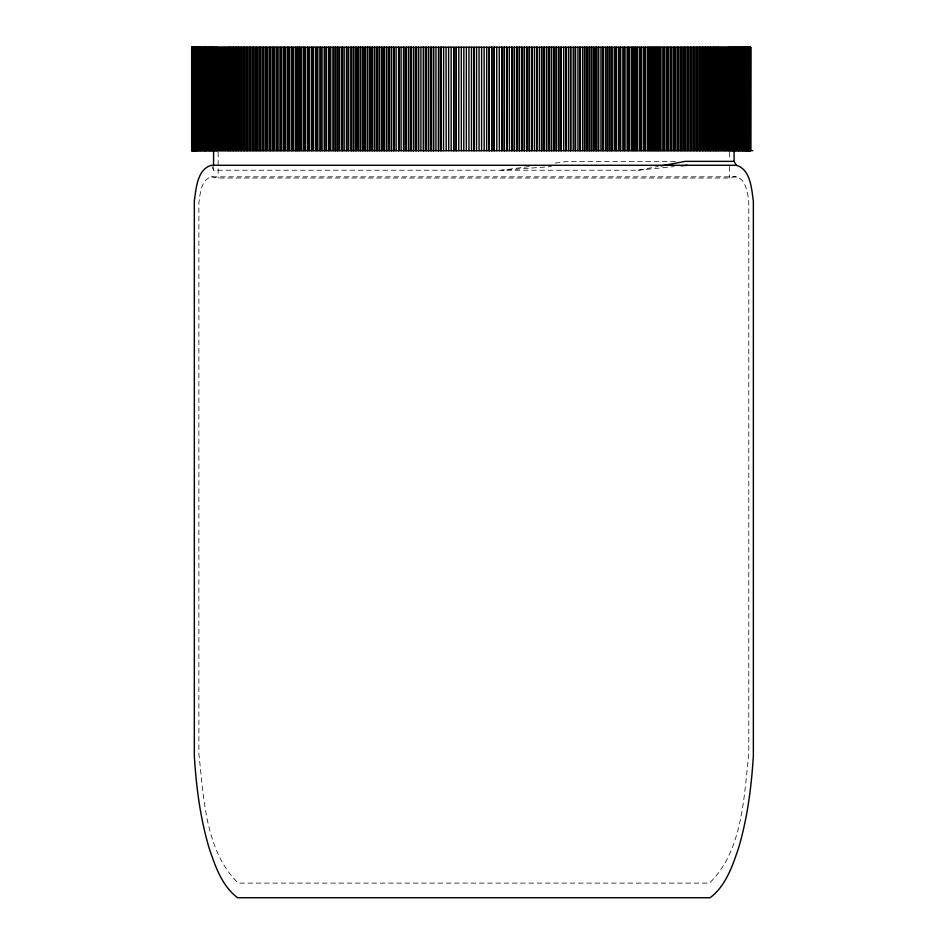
<?xml version="1.0" encoding="UTF-8"?>
<svg xmlns="http://www.w3.org/2000/svg" width="945" height="945" viewBox="0 0 945 945"><rect width="100%" height="100%" fill="white"/><g stroke="black" fill="none" stroke-linecap="round" stroke-linejoin="round"><path stroke-width="0.71" stroke-dasharray="4.72 3.54" d="M211.94 166.521L213.582 170.23L638.147 170.23L658.145 166.474M211.373 176.833L218.153 178.014L729.516 178.014C744.424 171.73 747.991 192.225 748.783 202.431L748.783 754.11C743.786 797.592 742.735 850.512 709.506 883.102L238.164 883.102C204.935 850.512 203.884 797.592 198.887 754.11L198.887 202.431C200.234 193.548 201.037 179.704 211.373 176.833L736.297 176.833M529.141 166.568L501.712 170.23L551.384 166.58M555.128 163.095L568.122 161.359L677.577 161.359M638.147 170.23L674.116 166.592M729.516 152.169L729.516 159.351M729.516 166.521L729.516 178.014M218.153 152.169L218.153 178.014M213.582 167.289L213.582 170.23"/><path stroke-width="1.42" d="M661.004 165.93L685.29 161.359L734.088 161.359L736.273 165.28C750.614 169.356 751.523 188.669 753.354 201.025L753.354 755.776C751.464 786.913 747.424 818.11 738.541 848.09C732.458 866.081 725.854 885.867 710.085 897.75L237.585 897.75C221.815 885.867 215.212 866.081 209.128 848.09C200.245 818.11 196.206 786.913 194.316 755.776L194.316 201.025C196.147 188.669 197.056 169.356 211.397 165.28L736.273 165.28M681.31 165.871L687.062 165.28M750.696 47.25L191.646 47.25L191.658 150.68L750.696 150.68L750.637 47.25L750.484 150.68M751.523 150.68L752.811 150.68M750.377 47.25L750.33 150.68M750.188 150.68L750.094 47.25L749.917 150.68M749.621 47.25L749.621 150.68M749.397 47.25L749.397 150.68M749.137 47.25L749.137 150.68M748.865 47.25L748.865 150.68M748.558 47.25L748.558 150.68M748.239 47.25L748.239 150.68M747.885 47.25L747.885 150.68M747.519 47.25L747.519 150.68M747.129 47.25L747.129 150.68M746.704 47.25L746.704 150.68M746.266 47.25L746.266 150.68M745.806 47.25L745.806 150.68M745.322 47.25L745.322 150.68M744.825 47.25L744.825 150.68M744.294 47.25L744.294 150.68M743.739 47.25L743.739 150.68M743.16 47.25L743.16 150.68M741.943 47.25L741.943 150.68M741.305 47.25L741.305 150.68M740.632 47.25L740.632 150.68M739.947 47.25L739.947 150.68M739.238 47.25L739.238 150.68M738.742 47.25L738.742 150.68M738.506 47.25L738.506 150.68M737.75 47.25L737.75 150.68M736.982 47.25L736.982 150.68M736.179 47.25L736.179 150.68M735.777 47.25L735.777 150.68M735.364 47.25L735.364 150.68M734.513 47.25L734.513 150.68M734.17 47.25L734.088 161.359M733.651 47.25L733.651 150.68M732.765 47.25L732.765 150.68M732.47 47.25L732.47 150.68M731.843 47.25L731.843 150.68M730.91 47.25L730.91 150.68M730.674 47.25L730.674 150.68M729.977 47.25L729.977 150.68M728.997 47.25L728.997 150.68M728.808 47.25L728.808 150.68M727.993 47.25L727.993 150.68M726.977 47.25L726.835 150.68M725.961 47.25L725.961 150.68M723.811 47.25L723.811 150.68M722.677 47.25L722.712 150.68M721.59 47.25L721.59 150.68M720.456 47.25L720.468 150.68M719.287 47.25L719.287 150.68M718.165 47.25L718.165 150.68M718.105 47.25L718.105 150.68M716.912 47.25L716.912 150.68M715.802 47.25L715.802 150.68M715.684 47.25L715.684 150.68M714.42 47.25L714.42 150.68M713.321 47.25L713.321 150.68M713.156 47.25L713.156 150.68M711.88 47.25L711.88 150.68M710.794 47.25L710.794 150.68M710.581 47.25L710.581 150.68M709.27 47.25L709.27 150.68M708.195 47.25L708.195 150.68M707.923 47.25L707.923 150.68M706.553 47.25L706.553 150.68M705.49 47.25L705.49 150.68M705.171 47.25L705.171 150.68M703.753 47.25L703.753 150.68M702.702 47.25L702.702 150.68M702.336 47.25L702.336 150.68M700.906 47.25L700.906 150.68M699.879 47.25L699.879 150.68M699.454 47.25L699.454 150.68M697.965 47.25L697.965 150.68M696.949 47.25L696.949 150.68M696.465 47.25L696.465 150.68M694.953 47.25L694.953 150.68M693.937 47.25L693.937 150.68M693.417 47.25L693.417 150.68M691.858 47.25L691.858 150.68M690.866 47.25L690.866 150.68M690.287 47.25L690.287 150.68M688.692 47.25L688.692 150.68M687.712 47.25L687.712 150.68M687.086 47.25L687.086 150.68M685.468 47.25L685.468 150.68M684.499 47.25L684.499 150.68M683.826 47.25L683.826 150.68M682.195 47.25L682.195 150.68M681.25 47.25L681.25 150.68M680.518 47.25L680.518 150.68M678.829 47.25L678.829 150.68M677.896 47.25L677.896 150.68M677.116 47.25L677.116 150.68M675.391 47.25L675.391 150.68M674.47 47.25L674.47 150.68M673.643 47.25L673.643 150.68M671.883 47.25L671.883 150.68M670.974 47.25L670.974 150.68M670.111 47.25L670.111 150.68M668.316 47.25L668.316 150.68M667.43 47.25L667.43 150.68M666.508 47.25L666.508 150.68M664.678 47.25L664.678 150.68M663.803 47.25L663.803 150.68M662.835 47.25L662.835 150.68M660.98 47.25L660.98 150.68M660.118 47.25L660.118 150.68M659.102 47.25L659.102 150.68M658.252 47.25L658.252 150.68M657.212 47.25L657.212 150.68M656.373 47.25L656.373 150.68M655.31 47.25L655.31 150.68M654.472 47.25L654.472 150.68M653.397 47.25L653.397 150.68M652.57 47.25L652.57 150.68M651.459 47.25L651.459 150.68M650.632 47.25L650.632 150.68M649.51 47.25L649.51 150.68M648.707 47.25L648.707 150.68M647.549 47.25L647.549 150.68M645.565 47.25L645.565 150.68M644.774 47.25L644.774 150.68M643.569 47.25L643.569 150.68M641.56 47.25L641.56 150.68M640.793 47.25L640.793 150.68M639.541 47.25L639.541 150.68M637.497 47.25L637.497 150.68M636.741 47.25L636.741 150.68M635.453 47.25L635.453 150.68M634.697 47.25L634.697 150.68M633.374 47.25L633.374 150.68M632.642 47.25L632.642 150.68M631.307 47.25L631.307 150.68M629.24 47.25L629.24 150.68M628.531 47.25L628.531 150.68M627.137 47.25L627.137 150.68M625.011 47.25L625.011 150.68M624.314 47.25L624.314 150.68M622.885 47.25L622.885 150.68M620.723 47.25L620.723 150.68M620.05 47.25L620.05 150.68M618.573 47.25L618.573 150.68M616.435 47.25L616.435 150.68M615.786 47.25L615.786 150.68M614.262 47.25L614.262 150.68M612.088 47.25L612.088 150.68M611.45 47.25L611.45 150.68M609.891 47.25L609.891 150.68M609.253 47.25L609.253 150.68M607.647 47.25L607.647 150.68M607.033 47.25L607.033 150.68M605.426 47.25L605.426 150.68M603.205 47.25L603.205 150.68M602.603 47.25L602.603 150.68M600.961 47.25L600.961 150.68M598.705 47.25L598.705 150.68M598.138 47.25L598.138 150.68M596.437 47.25L596.437 150.68M595.87 47.25L595.87 150.68M594.169 47.25L594.169 150.68M593.614 47.25L593.614 150.68M591.877 47.25L591.877 150.68M591.322 47.25L591.322 150.68M589.574 47.25L589.574 150.68M589.042 47.25L589.042 150.68M587.27 47.25L587.27 150.68M586.739 47.25L586.739 150.68M584.943 47.25L584.943 150.68M584.435 47.25L584.435 150.68M582.616 47.25L582.616 150.68M580.313 47.25L580.313 150.68M579.817 47.25L579.817 150.68M577.962 47.25L577.962 150.68M575.588 47.25L575.588 150.68M575.115 47.25L575.115 150.68M573.225 47.25L573.225 150.68M570.874 47.25L570.874 150.68M570.426 47.25L570.426 150.68M568.488 47.25L568.488 150.68M566.114 47.25L566.114 150.68M565.689 47.25L565.689 150.68M563.716 47.25L563.716 150.68M561.318 47.25L561.318 150.68M560.917 47.25L560.917 150.68M558.908 47.25L558.908 150.68M558.507 47.25L558.507 150.68M556.475 47.25L556.475 150.68M556.097 47.25L556.097 150.68M554.053 47.25L554.053 150.68M553.675 47.25L553.675 150.68M551.656 47.25L551.656 150.68M551.289 47.25L551.289 150.68M549.21 47.25L549.21 150.68M548.856 47.25L548.856 150.68M546.742 47.25L546.742 150.68M546.399 47.25L546.399 150.68M544.285 47.25L544.285 150.68M543.954 47.25L543.954 150.68M541.839 47.25L541.839 150.68M541.52 47.25L541.52 150.68M539.382 47.25L539.382 150.68M536.902 47.25L536.902 150.68M536.618 47.25L536.618 150.68M534.433 47.25L534.433 150.68M531.94 47.25L531.94 150.68M531.669 47.25L531.669 150.68M529.46 47.25L529.46 150.68M529.188 47.25L529.188 150.68M526.991 47.25L526.991 150.68M526.743 47.25L526.743 150.68M524.499 47.25L524.499 150.68M524.251 47.25L524.251 150.68M522.006 47.25L522.006 150.68M521.782 47.25L521.782 150.68M519.502 47.25L519.502 150.68M519.289 47.25L519.289 150.68M516.998 47.25L516.998 150.68M516.797 47.25L516.797 150.68M514.493 47.25L514.493 150.68M514.293 47.25L514.293 150.68M511.954 47.25L511.954 150.68M511.777 47.25L511.777 150.68M509.26 47.25L509.438 150.68M506.933 47.25L506.933 150.68M506.78 47.25L506.78 150.68M504.417 47.25L504.417 150.68M504.264 47.25L504.264 150.68M501.889 47.25L501.889 150.68M501.76 47.25L501.76 150.68M499.232 47.25L499.362 150.68M496.716 47.25L496.822 150.68M494.294 47.25L494.294 150.68M494.176 47.25L494.176 150.68M491.778 47.25L491.778 150.68M491.695 47.25L491.695 150.68M486.71 47.25L486.651 150.68M484.112 47.25L484.171 150.68M481.619 47.25L481.584 150.68M479.044 47.25L479.08 150.68M476.563 47.25L476.54 150.68M471.484 47.25L471.484 150.68M468.944 47.25L468.944 150.68M466.346 47.25L466.346 150.68M463.841 47.25L463.806 150.68M461.302 47.25L461.349 150.68M458.809 47.25L458.762 150.68M451.155 47.25L451.155 150.68M448.615 47.25L448.71 150.68M446.064 47.25L446.182 150.68M443.654 47.25L443.536 150.68M441.138 47.25L441.138 150.68M440.996 47.25L440.996 150.68M435.952 47.25L435.952 150.68M433.601 47.25L433.601 150.68M433.436 47.25L433.436 150.68M431.133 47.25L431.133 150.68M430.944 47.25L430.944 150.68M428.617 47.25L428.617 150.68M428.428 47.25L428.428 150.68M426.112 47.25L426.112 150.68M425.911 47.25L425.911 150.68M423.608 47.25L423.608 150.68M423.395 47.25L423.395 150.68M420.903 47.25L420.903 150.68M418.635 47.25L418.635 150.68M418.399 47.25L418.399 150.68M416.178 47.25L416.178 150.68M415.918 47.25L415.918 150.68M413.686 47.25L413.686 150.68M413.437 47.25L413.437 150.68M411.205 47.25L411.205 150.68M410.921 47.25L410.921 150.68M408.724 47.25L408.724 150.68M408.441 47.25L408.441 150.68M406.315 47.25L406.315 150.68M406.007 47.25L406.007 150.68M403.846 47.25L403.846 150.68M403.539 47.25L403.539 150.68M401.082 47.25L401.082 150.68M398.944 47.25L398.944 150.68M398.625 47.25L398.625 150.68M396.132 47.25L396.132 150.68M394.03 47.25L394.03 150.68M393.687 47.25L393.687 150.68M391.632 47.25L391.632 150.68M391.265 47.25L391.265 150.68M389.198 47.25L389.198 150.68M388.832 47.25L388.832 150.68M386.788 47.25L386.788 150.68M386.399 47.25L386.399 150.68M384.367 47.25L384.367 150.68M383.977 47.25L383.977 150.68M381.969 47.25L381.969 150.68M381.556 47.25L381.556 150.68M379.559 47.25L379.559 150.68M379.158 47.25L379.158 150.68M377.197 47.25L377.197 150.68M376.76 47.25L376.76 150.68M374.799 47.25L374.799 150.68M374.374 47.25L374.374 150.68M372.46 47.25L372.46 150.68M371.999 47.25L371.999 150.68M370.086 47.25L370.086 150.68M369.625 47.25L369.625 150.68M367.759 47.25L367.759 150.68M367.286 47.25L367.286 150.68M365.408 47.25L365.408 150.68M364.924 47.25L364.924 150.68M363.057 47.25L363.057 150.68M362.561 47.25L362.561 150.68M360.718 47.25L360.718 150.68M360.222 47.25L360.222 150.68M358.45 47.25L358.45 150.68M357.931 47.25L357.931 150.68M356.123 47.25L356.123 150.68M355.603 47.25L355.603 150.68M353.832 47.25L353.832 150.68M353.288 47.25L353.288 150.68M351.528 47.25L351.528 150.68M350.985 47.25L350.985 150.68M348.693 47.25L348.693 150.68M346.98 47.25L346.98 150.68M346.425 47.25L346.425 150.68M344.157 47.25L344.157 150.68M342.48 47.25L342.48 150.68M341.901 47.25L341.901 150.68M339.657 47.25L339.657 150.68M338.026 47.25L338.026 150.68M337.424 47.25L337.424 150.68M335.829 47.25L335.829 150.68M335.203 47.25L335.203 150.68M333.62 47.25L333.62 150.68M332.994 47.25L332.994 150.68M330.762 47.25L330.762 150.68M329.214 47.25L329.214 150.68M328.577 47.25L328.577 150.68M326.415 47.25L326.415 150.68M324.903 47.25L324.903 150.68M324.241 47.25L324.241 150.68M322.068 47.25L322.068 150.68M320.615 47.25L320.615 150.68M319.93 47.25L319.93 150.68M317.827 47.25L317.827 150.68M316.41 47.25L316.41 150.68M315.713 47.25L315.713 150.68M313.586 47.25L313.586 150.68M312.216 47.25L312.216 150.68M311.496 47.25L311.496 150.68M309.405 47.25L309.405 150.68M308.082 47.25L308.082 150.68M307.349 47.25L307.349 150.68M305.282 47.25L305.282 150.68M304.007 47.25L304.007 150.68M303.25 47.25L303.25 150.68M301.254 47.25L301.254 150.68M300.026 47.25L300.026 150.68M299.246 47.25L299.246 150.68M298.041 47.25L298.041 150.68M297.25 47.25L297.25 150.68M296.057 47.25L296.057 150.68M295.265 47.25L295.265 150.68M293.293 47.25L293.293 150.68M292.159 47.25L292.159 150.68M291.343 47.25L291.343 150.68M289.406 47.25L289.406 150.68M288.308 47.25L288.308 150.68M287.481 47.25L287.481 150.68M285.567 47.25L285.567 150.68M284.528 47.25L284.528 150.68M283.677 47.25L283.677 150.68M281.799 47.25L281.799 150.68M280.807 47.25L280.807 150.68M279.944 47.25L279.944 150.68M278.102 47.25L278.102 150.68M277.145 47.25L277.145 150.68M276.271 47.25L276.271 150.68M274.452 47.25L274.452 150.68M273.554 47.25L273.554 150.68M272.656 47.25L272.656 150.68M270.872 47.25L270.872 150.68M270.022 47.25L270.022 150.68M269.112 47.25L269.112 150.68M267.364 47.25L267.364 150.68M266.561 47.25L266.561 150.68M265.628 47.25L265.628 150.68M263.915 47.25L263.915 150.68M263.159 47.25L263.159 150.68M262.226 47.25L262.226 150.68M260.536 47.25L260.536 150.68M259.84 47.25L259.84 150.68M258.871 47.25L258.871 150.68M257.229 47.25L257.229 150.68M256.579 47.25L256.579 150.68M255.599 47.25L255.599 150.68M253.992 47.25L253.992 150.68M253.39 47.25L253.39 150.68M252.398 47.25L252.398 150.68M250.815 47.25L250.815 150.68M250.26 47.25L250.26 150.68M249.267 47.25L249.267 150.68M247.72 47.25L247.72 150.68M247.212 47.25L247.212 150.68M246.196 47.25L246.196 150.68M244.72 47.25L244.72 150.68M244.271 47.25L244.271 150.68M243.243 47.25L243.243 150.68M241.766 47.25L241.766 150.68M241.365 47.25L241.365 150.68M240.325 47.25L240.325 150.68M238.896 47.25L238.896 150.68M238.542 47.25L238.542 150.68M237.478 47.25L237.478 150.68M236.12 47.25L236.12 150.68M235.813 47.25L235.813 150.68M234.75 47.25L234.75 150.68M233.38 47.25L233.38 150.68M233.131 47.25L233.131 150.68M232.057 47.25L232.057 150.68M230.757 47.25L230.757 150.68M230.556 47.25L230.556 150.68M229.47 47.25L229.47 150.68M228.182 47.25L228.182 150.68M228.04 47.25L228.04 150.68M226.93 47.25L226.93 150.68M225.713 47.25L225.619 150.68M224.508 47.25L224.508 150.68M223.28 47.25L223.315 150.68M222.158 47.25L222.158 150.68M221.012 47.25L221.012 150.68M219.878 47.25L219.878 150.68M218.779 47.25L218.838 150.68M217.693 47.25L217.693 150.68M216.736 47.25L216.736 150.68M216.618 47.25L216.618 150.68M215.578 47.25L215.578 150.68M214.739 47.25L214.739 150.68M214.574 47.25L214.574 150.68M213.57 47.25L213.582 165.812M212.802 47.25L212.802 150.68M212.59 47.25L212.59 150.68M211.633 47.25L211.633 150.68M210.971 47.25L210.971 150.68M210.7 47.25L210.7 150.68M209.79 47.25L209.79 150.68M209.199 47.25L209.199 150.68M208.88 47.25L208.88 150.68M208.006 47.25L208.006 150.68M207.168 47.25L207.168 150.68M206.341 47.25L206.341 150.68M205.975 47.25L205.975 150.68M205.549 47.25L205.549 150.68M204.77 47.25L204.77 150.68M204.474 47.25L204.474 150.68M204.002 47.25L204.002 150.68M203.258 47.25L203.258 150.68M202.561 47.25L202.561 150.68M201.864 47.25L201.864 150.68M201.179 47.25L201.179 150.68M200.541 47.25L200.529 150.68M199.915 47.25L199.915 150.68M199.312 47.25L199.312 150.68M198.722 47.25L198.722 150.68M198.166 47.25L198.166 150.68M197.635 47.25L197.635 150.68M197.127 47.25L197.127 150.68M196.643 47.25L196.643 150.68M196.17 47.25L196.17 150.68M195.733 47.25L195.733 150.68M195.308 47.25L195.308 150.68M194.906 47.25L194.906 150.68M194.54 47.25L194.54 150.68M194.174 47.25L194.174 150.68M193.855 47.25L193.855 150.68M193.548 47.25L193.548 150.68M193.264 47.25L193.264 150.68M193.004 47.25L193.004 150.68M192.768 47.25L192.768 150.68M192.556 47.25L192.556 150.68M192.355 47.25L192.355 150.68M192.213 47.25L192.189 150.68M191.918 47.25L191.941 150.68M191.835 47.25L191.823 150.68M742.557 150.68L742.557 47.25L742.498 150.68M724.898 150.68L724.898 47.25L724.803 150.68M489.25 150.68L489.25 47.25L489.156 150.68M474.024 150.68L474.024 47.25L474 150.68M456.281 150.68L456.281 47.25L456.211 150.68M453.754 150.68L453.754 47.25L453.683 150.68M438.61 150.68L438.61 47.25L438.468 150.68"/></g></svg>
